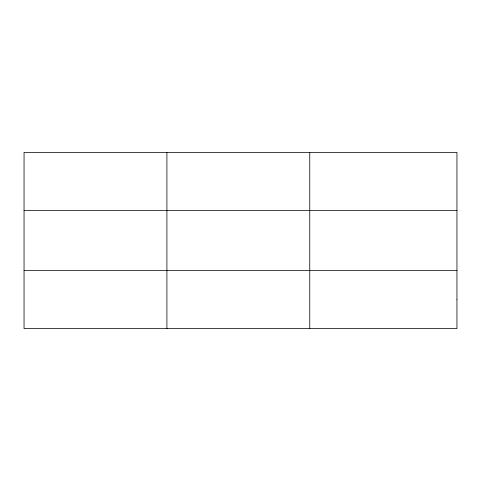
<?xml version="1.0" encoding="UTF-8"?>
<svg xmlns="http://www.w3.org/2000/svg" width="481" height="481" viewBox="0 0 481 481"><rect width="100%" height="100%" fill="white"/><g stroke="black" fill="none" stroke-linecap="round" stroke-linejoin="round"><path stroke-width="0.72" d="M166.907 152.393L166.907 328.607M309.764 152.393L309.764 328.607M24.05 210.546L456.95 210.546M24.05 270.454L456.95 270.454M456.95 299.531L456.95 328.607L24.05 328.607L24.05 152.393L456.95 152.393L456.95 299.531"/></g></svg>
